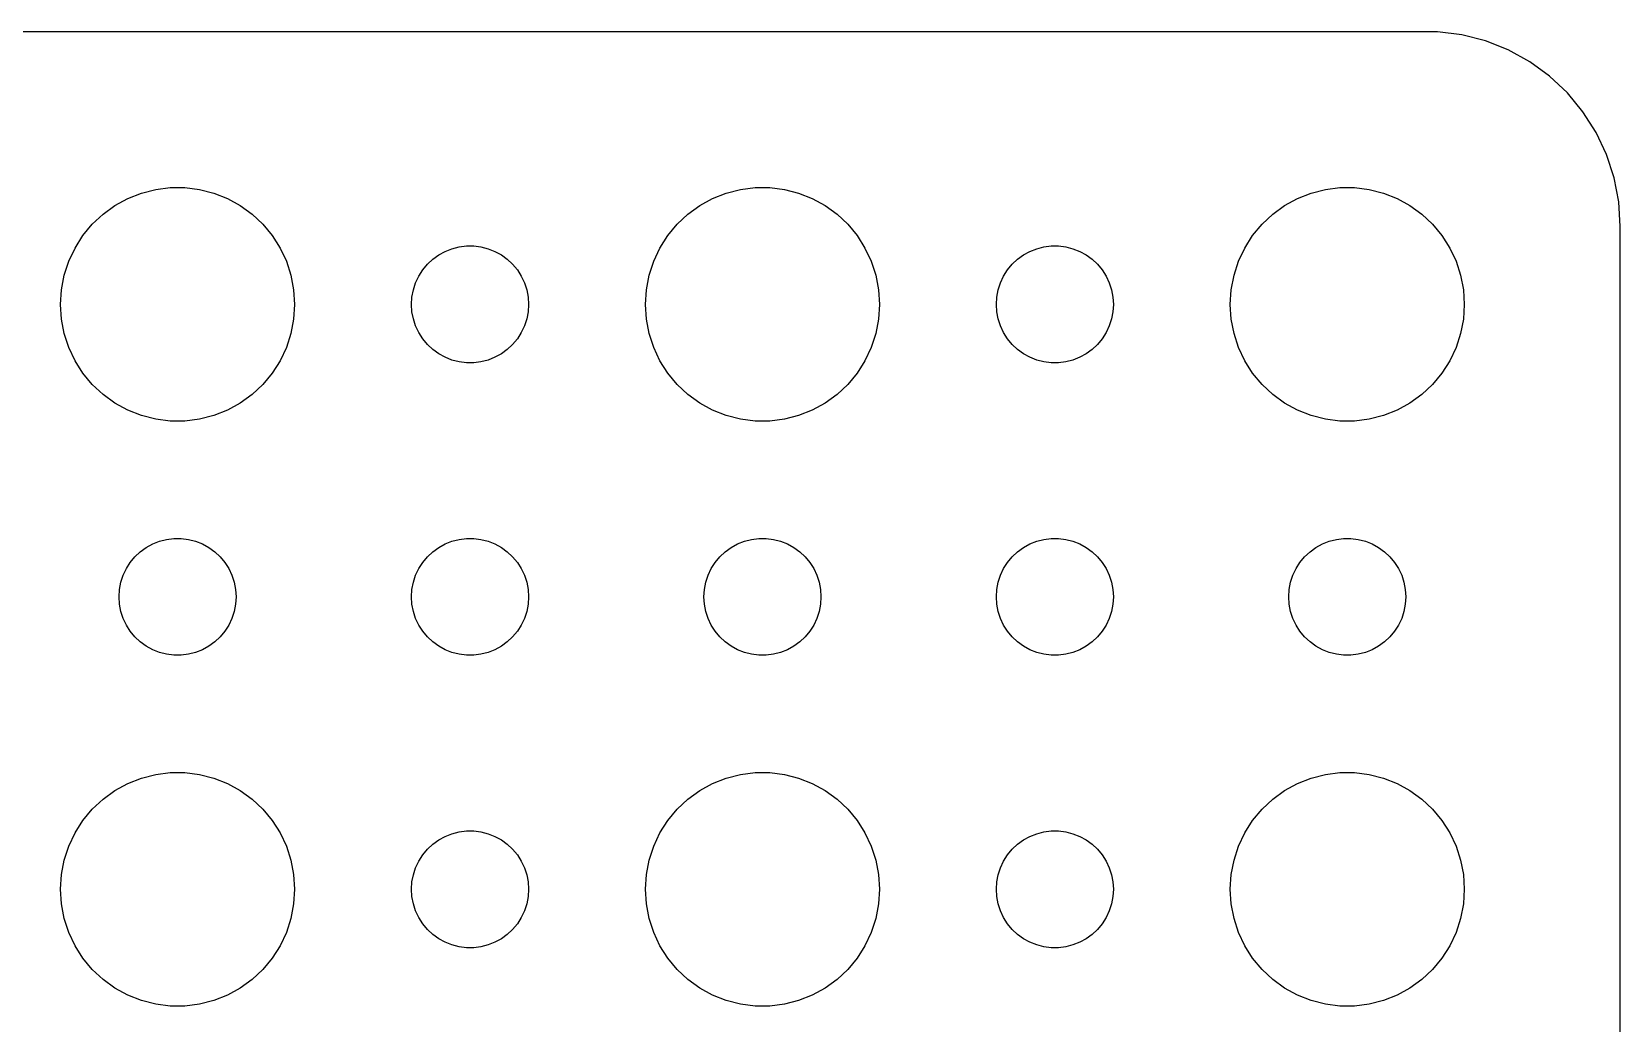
# Model space of a CAD drawing. Header units: metres. Extents: x -37 to 37, y 140 to 346.
# Drawn here: x -3.74 to 37, y 212.57 to 237.99 of the extents above; entities that cross this region are included whole.
import ezdxf

# ---------------------------------------------------------------- set-up
doc = ezdxf.new("R2010")
doc.units = ezdxf.units.M

msp = doc.modelspace()

# ---------------------------------------------------------------- linework, layer by layer
for p, q in [((32.3139, 237.99), (-32.3139, 237.99)), ((32.9369, 237.911), (32.3139, 237.99)), ((33.5451, 237.755), (32.9369, 237.911)), ((34.1289, 237.524), (33.5451, 237.755)), ((34.6791, 237.222), (34.1289, 237.524)), ((35.1871, 236.853), (34.6791, 237.222)), ((35.6448, 236.423), (35.1871, 236.853)), ((36.0451, 235.939), (35.6448, 236.423)), ((36.3815, 235.409), (36.0451, 235.939)), ((36.6489, 234.841), (36.3815, 235.409)), ((36.8429, 234.243), (36.6489, 234.841)), ((-1.27733, 233.714), (-0.92705, 233.853)), ((-0.92705, 233.853), (-0.56213, 233.947)), ((-0.56213, 233.947), (-0.18837, 233.994)), ((-0.18837, 233.994), (0.18837, 233.994)), ((0.18837, 233.994), (0.56213, 233.947)), ((0.56213, 233.947), (0.92705, 233.853)), ((0.92705, 233.853), (1.27733, 233.714)), ((13.7227, 233.714), (14.0729, 233.853)), ((14.0729, 233.853), (14.4379, 233.947)), ((14.4379, 233.947), (14.8116, 233.994)), ((14.8116, 233.994), (15.1884, 233.994)), ((15.1884, 233.994), (15.5621, 233.947)), ((15.5621, 233.947), (15.927, 233.853)), ((15.927, 233.853), (16.2773, 233.714)), ((28.7227, 233.714), (29.0729, 233.853)), ((29.0729, 233.853), (29.4379, 233.947)), ((29.4379, 233.947), (29.8116, 233.994)), ((29.8116, 233.994), (30.1884, 233.994)), ((30.1884, 233.994), (30.5621, 233.947)), ((30.5621, 233.947), (30.927, 233.853)), ((30.927, 233.853), (31.2773, 233.714)), ((36.9606, 233.627), (36.8429, 234.243)), ((-1.91226, 233.312), (-1.60747, 233.533)), ((-1.60747, 233.533), (-1.27733, 233.714)), ((1.27733, 233.714), (1.60747, 233.533)), ((1.60747, 233.533), (1.91226, 233.312)), ((13.0877, 233.312), (13.3925, 233.533)), ((13.3925, 233.533), (13.7227, 233.714)), ((16.2773, 233.714), (16.6075, 233.533)), ((16.6075, 233.533), (16.9123, 233.312)), ((28.0877, 233.312), (28.3925, 233.533)), ((28.3925, 233.533), (28.7227, 233.714)), ((31.2773, 233.714), (31.6075, 233.533)), ((31.6075, 233.533), (31.9123, 233.312)), ((37, 233), (36.9606, 233.627)), ((-2.42705, 232.763), (-2.1869, 233.054)), ((-2.1869, 233.054), (-1.91226, 233.312)), ((1.91226, 233.312), (2.1869, 233.054)), ((2.1869, 233.054), (2.42705, 232.763)), ((12.5729, 232.763), (12.8131, 233.054)), ((12.8131, 233.054), (13.0877, 233.312)), ((16.9123, 233.312), (17.1869, 233.054)), ((17.1869, 233.054), (17.427, 232.763)), ((27.5729, 232.763), (27.8131, 233.054)), ((27.8131, 233.054), (28.0877, 233.312)), ((31.9123, 233.312), (32.1869, 233.054)), ((32.1869, 233.054), (32.427, 232.763)), ((-2.62891, 232.445), (-2.42705, 232.763)), ((2.42705, 232.763), (2.62891, 232.445)), ((12.3711, 232.445), (12.5729, 232.763)), ((17.427, 232.763), (17.6289, 232.445)), ((27.3711, 232.445), (27.5729, 232.763)), ((32.427, 232.763), (32.6289, 232.445)), ((37, 199), (37, 233)), ((-2.78932, 232.104), (-2.62891, 232.445)), ((2.62891, 232.445), (2.78932, 232.104)), ((6.54385, 232.156), (6.69626, 232.266)), ((6.69626, 232.266), (6.86133, 232.357)), ((6.86133, 232.357), (7.03647, 232.427)), ((7.03647, 232.427), (7.21892, 232.473)), ((7.21892, 232.473), (7.40581, 232.497)), ((7.40581, 232.497), (7.59418, 232.497)), ((7.59418, 232.497), (7.78107, 232.473)), ((7.78107, 232.473), (7.96352, 232.427)), ((7.96352, 232.427), (8.13866, 232.357)), ((8.13866, 232.357), (8.30373, 232.266)), ((8.30373, 232.266), (8.45613, 232.156)), ((12.2107, 232.104), (12.3711, 232.445)), ((17.6289, 232.445), (17.7893, 232.104)), ((21.5439, 232.156), (21.6963, 232.266)), ((21.6963, 232.266), (21.8613, 232.357)), ((21.8613, 232.357), (22.0365, 232.427)), ((22.0365, 232.427), (22.2189, 232.473)), ((22.2189, 232.473), (22.4058, 232.497)), ((22.4058, 232.497), (22.5942, 232.497)), ((22.5942, 232.497), (22.7811, 232.473)), ((22.7811, 232.473), (22.9635, 232.427)), ((22.9635, 232.427), (23.1387, 232.357)), ((23.1387, 232.357), (23.3037, 232.266)), ((23.3037, 232.266), (23.4561, 232.156)), ((27.2107, 232.104), (27.3711, 232.445)), ((32.6289, 232.445), (32.7893, 232.104)), ((-2.90575, 231.746), (-2.78932, 232.104)), ((2.78932, 232.104), (2.90575, 231.746)), ((6.18553, 231.723), (6.28647, 231.882)), ((6.28647, 231.882), (6.40654, 232.027)), ((6.40654, 232.027), (6.54385, 232.156)), ((8.45613, 232.156), (8.59344, 232.027)), ((8.59344, 232.027), (8.71352, 231.882)), ((8.71352, 231.882), (8.81445, 231.723)), ((12.0942, 231.746), (12.2107, 232.104)), ((17.7893, 232.104), (17.9057, 231.746)), ((21.1855, 231.723), (21.2865, 231.882)), ((21.2865, 231.882), (21.4065, 232.027)), ((21.4065, 232.027), (21.5439, 232.156)), ((23.4561, 232.156), (23.5934, 232.027)), ((23.5934, 232.027), (23.7135, 231.882)), ((23.7135, 231.882), (23.8145, 231.723)), ((27.0942, 231.746), (27.2107, 232.104)), ((32.7893, 232.104), (32.9057, 231.746)), ((-2.97633, 231.376), (-2.90575, 231.746)), ((2.90575, 231.746), (2.97633, 231.376)), ((6.04712, 231.373), (6.10533, 231.552)), ((6.10533, 231.552), (6.18553, 231.723)), ((8.81445, 231.723), (8.89465, 231.552)), ((8.89465, 231.552), (8.95287, 231.373)), ((12.0237, 231.376), (12.0942, 231.746)), ((17.9057, 231.746), (17.9763, 231.376)), ((21.0471, 231.373), (21.1053, 231.552)), ((21.1053, 231.552), (21.1855, 231.723)), ((23.8145, 231.723), (23.8947, 231.552)), ((23.8947, 231.552), (23.9529, 231.373)), ((27.0237, 231.376), (27.0942, 231.746)), ((32.9057, 231.746), (32.9763, 231.376)), ((-3, 231), (-2.97633, 231.376)), ((-2.97633, 230.624), (-3, 231)), ((2.97633, 231.376), (3, 231)), ((3, 231), (2.97633, 230.624)), ((6, 231), (6.01183, 231.188)), ((6.01183, 230.812), (6, 231)), ((6.01183, 231.188), (6.04712, 231.373)), ((8.95287, 231.373), (8.98816, 231.188)), ((8.98816, 231.188), (9, 231)), ((9, 231), (8.98816, 230.812)), ((12, 231), (12.0237, 231.376)), ((12.0237, 230.624), (12, 231)), ((17.9763, 231.376), (18, 231)), ((18, 231), (17.9763, 230.624)), ((21, 231), (21.0118, 231.188)), ((21.0118, 230.812), (21, 231)), ((21.0118, 231.188), (21.0471, 231.373)), ((23.9529, 231.373), (23.9882, 231.188)), ((23.9882, 231.188), (24, 231)), ((24, 231), (23.9882, 230.812)), ((27, 231), (27.0237, 231.376)), ((27.0237, 230.624), (27, 231)), ((32.9763, 231.376), (33, 231)), ((33, 231), (32.9763, 230.624)), ((-2.90575, 230.254), (-2.97633, 230.624)), ((2.97633, 230.624), (2.90575, 230.254)), ((6.04712, 230.627), (6.01183, 230.812)), ((6.10533, 230.448), (6.04712, 230.627)), ((8.95287, 230.627), (8.89465, 230.448)), ((8.98816, 230.812), (8.95287, 230.627)), ((12.0942, 230.254), (12.0237, 230.624)), ((17.9763, 230.624), (17.9057, 230.254)), ((21.0471, 230.627), (21.0118, 230.812)), ((21.1053, 230.448), (21.0471, 230.627)), ((23.9529, 230.627), (23.8947, 230.448)), ((23.9882, 230.812), (23.9529, 230.627)), ((27.0942, 230.254), (27.0237, 230.624)), ((32.9763, 230.624), (32.9057, 230.254)), ((-2.78932, 229.896), (-2.90575, 230.254)), ((2.90575, 230.254), (2.78932, 229.896)), ((6.18553, 230.277), (6.10533, 230.448)), ((6.28647, 230.118), (6.18553, 230.277)), ((8.81445, 230.277), (8.71352, 230.118)), ((8.89465, 230.448), (8.81445, 230.277)), ((12.2107, 229.896), (12.0942, 230.254)), ((17.9057, 230.254), (17.7893, 229.896)), ((21.1855, 230.277), (21.1053, 230.448)), ((21.2865, 230.118), (21.1855, 230.277)), ((23.8145, 230.277), (23.7135, 230.118)), ((23.8947, 230.448), (23.8145, 230.277)), ((27.2107, 229.896), (27.0942, 230.254)), ((32.9057, 230.254), (32.7893, 229.896)), ((-2.62891, 229.555), (-2.78932, 229.896)), ((2.78932, 229.896), (2.62891, 229.555)), ((6.40654, 229.973), (6.28647, 230.118)), ((6.54385, 229.844), (6.40654, 229.973)), ((6.69626, 229.734), (6.54385, 229.844)), ((8.45613, 229.844), (8.30373, 229.734)), ((8.59344, 229.973), (8.45613, 229.844)), ((8.71352, 230.118), (8.59344, 229.973)), ((12.3711, 229.555), (12.2107, 229.896)), ((17.7893, 229.896), (17.6289, 229.555)), ((21.4065, 229.973), (21.2865, 230.118)), ((21.5439, 229.844), (21.4065, 229.973)), ((21.6963, 229.734), (21.5439, 229.844)), ((23.4561, 229.844), (23.3037, 229.734)), ((23.5934, 229.973), (23.4561, 229.844)), ((23.7135, 230.118), (23.5934, 229.973)), ((27.3711, 229.555), (27.2107, 229.896)), ((32.7893, 229.896), (32.6289, 229.555)), ((-2.42705, 229.237), (-2.62891, 229.555)), ((2.62891, 229.555), (2.42705, 229.237)), ((6.86133, 229.643), (6.69626, 229.734)), ((7.03647, 229.573), (6.86133, 229.643)), ((7.21892, 229.527), (7.03647, 229.573)), ((7.40581, 229.503), (7.21892, 229.527)), ((7.59418, 229.503), (7.40581, 229.503)), ((7.78107, 229.527), (7.59418, 229.503)), ((7.96352, 229.573), (7.78107, 229.527)), ((8.13866, 229.643), (7.96352, 229.573)), ((8.30373, 229.734), (8.13866, 229.643)), ((12.5729, 229.237), (12.3711, 229.555)), ((17.6289, 229.555), (17.427, 229.237)), ((21.8613, 229.643), (21.6963, 229.734)), ((22.0365, 229.573), (21.8613, 229.643)), ((22.2189, 229.527), (22.0365, 229.573)), ((22.4058, 229.503), (22.2189, 229.527)), ((22.5942, 229.503), (22.4058, 229.503)), ((22.7811, 229.527), (22.5942, 229.503)), ((22.9635, 229.573), (22.7811, 229.527)), ((23.1387, 229.643), (22.9635, 229.573)), ((23.3037, 229.734), (23.1387, 229.643)), ((27.5729, 229.237), (27.3711, 229.555)), ((32.6289, 229.555), (32.427, 229.237)), ((-2.1869, 228.946), (-2.42705, 229.237)), ((2.42705, 229.237), (2.1869, 228.946)), ((12.8131, 228.946), (12.5729, 229.237)), ((17.427, 229.237), (17.1869, 228.946)), ((27.8131, 228.946), (27.5729, 229.237)), ((32.427, 229.237), (32.1869, 228.946)), ((-1.91226, 228.688), (-2.1869, 228.946)), ((-1.60747, 228.467), (-1.91226, 228.688)), ((1.91226, 228.688), (1.60747, 228.467)), ((2.1869, 228.946), (1.91226, 228.688)), ((13.0877, 228.688), (12.8131, 228.946)), ((13.3925, 228.467), (13.0877, 228.688)), ((16.9123, 228.688), (16.6075, 228.467)), ((17.1869, 228.946), (16.9123, 228.688)), ((28.0877, 228.688), (27.8131, 228.946)), ((28.3925, 228.467), (28.0877, 228.688)), ((31.9123, 228.688), (31.6075, 228.467)), ((32.1869, 228.946), (31.9123, 228.688)), ((-1.27733, 228.286), (-1.60747, 228.467)), ((-0.92705, 228.147), (-1.27733, 228.286)), ((-0.56213, 228.053), (-0.92705, 228.147)), ((0.92705, 228.147), (0.56213, 228.053)), ((1.27733, 228.286), (0.92705, 228.147)), ((1.60747, 228.467), (1.27733, 228.286)), ((13.7227, 228.286), (13.3925, 228.467)), ((14.0729, 228.147), (13.7227, 228.286)), ((14.4379, 228.053), (14.0729, 228.147)), ((15.927, 228.147), (15.5621, 228.053)), ((16.2773, 228.286), (15.927, 228.147)), ((16.6075, 228.467), (16.2773, 228.286)), ((28.7227, 228.286), (28.3925, 228.467)), ((29.0729, 228.147), (28.7227, 228.286)), ((29.4379, 228.053), (29.0729, 228.147)), ((30.927, 228.147), (30.5621, 228.053)), ((31.2773, 228.286), (30.927, 228.147)), ((31.6075, 228.467), (31.2773, 228.286)), ((-0.18837, 228.006), (-0.56213, 228.053)), ((0.18837, 228.006), (-0.18837, 228.006)), ((0.56213, 228.053), (0.18837, 228.006)), ((14.8116, 228.006), (14.4379, 228.053)), ((15.1884, 228.006), (14.8116, 228.006)), ((15.5621, 228.053), (15.1884, 228.006)), ((29.8116, 228.006), (29.4379, 228.053)), ((30.1884, 228.006), (29.8116, 228.006)), ((30.5621, 228.053), (30.1884, 228.006)), ((-0.63866, 224.857), (-0.46352, 224.927)), ((-0.46352, 224.927), (-0.28107, 224.973)), ((-0.28107, 224.973), (-0.09418, 224.997)), ((-0.09418, 224.997), (0.09418, 224.997)), ((0.09418, 224.997), (0.28107, 224.973)), ((0.28107, 224.973), (0.46352, 224.927)), ((0.46352, 224.927), (0.63866, 224.857)), ((6.86133, 224.857), (7.03647, 224.927)), ((7.03647, 224.927), (7.21892, 224.973)), ((7.21892, 224.973), (7.40581, 224.997)), ((7.40581, 224.997), (7.59418, 224.997)), ((7.59418, 224.997), (7.78107, 224.973)), ((7.78107, 224.973), (7.96352, 224.927)), ((7.96352, 224.927), (8.13866, 224.857)), ((14.3613, 224.857), (14.5365, 224.927)), ((14.5365, 224.927), (14.7189, 224.973)), ((14.7189, 224.973), (14.9058, 224.997)), ((14.9058, 224.997), (15.0942, 224.997)), ((15.0942, 224.997), (15.2811, 224.973)), ((15.2811, 224.973), (15.4635, 224.927)), ((15.4635, 224.927), (15.6387, 224.857)), ((21.8613, 224.857), (22.0365, 224.927)), ((22.0365, 224.927), (22.2189, 224.973)), ((22.2189, 224.973), (22.4058, 224.997)), ((22.4058, 224.997), (22.5942, 224.997)), ((22.5942, 224.997), (22.7811, 224.973)), ((22.7811, 224.973), (22.9635, 224.927)), ((22.9635, 224.927), (23.1387, 224.857)), ((29.3613, 224.857), (29.5365, 224.927)), ((29.5365, 224.927), (29.7189, 224.973)), ((29.7189, 224.973), (29.9058, 224.997)), ((29.9058, 224.997), (30.0942, 224.997)), ((30.0942, 224.997), (30.2811, 224.973)), ((30.2811, 224.973), (30.4635, 224.927)), ((30.4635, 224.927), (30.6387, 224.857)), ((-1.21352, 224.382), (-1.09344, 224.527)), ((-1.09344, 224.527), (-0.95613, 224.656)), ((-0.95613, 224.656), (-0.80373, 224.766)), ((-0.80373, 224.766), (-0.63866, 224.857)), ((0.63866, 224.857), (0.80373, 224.766)), ((0.80373, 224.766), (0.95613, 224.656)), ((0.95613, 224.656), (1.09344, 224.527)), ((1.09344, 224.527), (1.21352, 224.382)), ((6.28647, 224.382), (6.40654, 224.527)), ((6.40654, 224.527), (6.54385, 224.656)), ((6.54385, 224.656), (6.69626, 224.766)), ((6.69626, 224.766), (6.86133, 224.857)), ((8.13866, 224.857), (8.30373, 224.766)), ((8.30373, 224.766), (8.45613, 224.656)), ((8.45613, 224.656), (8.59344, 224.527)), ((8.59344, 224.527), (8.71352, 224.382)), ((13.7865, 224.382), (13.9065, 224.527)), ((13.9065, 224.527), (14.0439, 224.656)), ((14.0439, 224.656), (14.1963, 224.766)), ((14.1963, 224.766), (14.3613, 224.857)), ((15.6387, 224.857), (15.8037, 224.766)), ((15.8037, 224.766), (15.9561, 224.656)), ((15.9561, 224.656), (16.0934, 224.527)), ((16.0934, 224.527), (16.2135, 224.382)), ((21.2865, 224.382), (21.4065, 224.527)), ((21.4065, 224.527), (21.5439, 224.656)), ((21.5439, 224.656), (21.6963, 224.766)), ((21.6963, 224.766), (21.8613, 224.857)), ((23.1387, 224.857), (23.3037, 224.766)), ((23.3037, 224.766), (23.4561, 224.656)), ((23.4561, 224.656), (23.5934, 224.527)), ((23.5934, 224.527), (23.7135, 224.382)), ((28.7865, 224.382), (28.9065, 224.527)), ((28.9065, 224.527), (29.0439, 224.656)), ((29.0439, 224.656), (29.1963, 224.766)), ((29.1963, 224.766), (29.3613, 224.857)), ((30.6387, 224.857), (30.8037, 224.766)), ((30.8037, 224.766), (30.9561, 224.656)), ((30.9561, 224.656), (31.0934, 224.527)), ((31.0934, 224.527), (31.2135, 224.382)), ((-1.39465, 224.052), (-1.31445, 224.223)), ((-1.31445, 224.223), (-1.21352, 224.382)), ((1.21352, 224.382), (1.31445, 224.223)), ((1.31445, 224.223), (1.39465, 224.052)), ((6.10533, 224.052), (6.18553, 224.223)), ((6.18553, 224.223), (6.28647, 224.382)), ((8.71352, 224.382), (8.81445, 224.223)), ((8.81445, 224.223), (8.89465, 224.052)), ((13.6053, 224.052), (13.6855, 224.223)), ((13.6855, 224.223), (13.7865, 224.382)), ((16.2135, 224.382), (16.3145, 224.223)), ((16.3145, 224.223), (16.3947, 224.052)), ((21.1053, 224.052), (21.1855, 224.223)), ((21.1855, 224.223), (21.2865, 224.382)), ((23.7135, 224.382), (23.8145, 224.223)), ((23.8145, 224.223), (23.8947, 224.052)), ((28.6053, 224.052), (28.6855, 224.223)), ((28.6855, 224.223), (28.7865, 224.382)), ((31.2135, 224.382), (31.3145, 224.223)), ((31.3145, 224.223), (31.3947, 224.052)), ((-1.5, 223.5), (-1.48816, 223.688)), ((-1.48816, 223.688), (-1.45287, 223.873)), ((-1.45287, 223.873), (-1.39465, 224.052)), ((1.39465, 224.052), (1.45287, 223.873)), ((1.45287, 223.873), (1.48816, 223.688)), ((1.48816, 223.688), (1.5, 223.5)), ((6, 223.5), (6.01183, 223.688)), ((6.01183, 223.688), (6.04712, 223.873)), ((6.04712, 223.873), (6.10533, 224.052)), ((8.89465, 224.052), (8.95287, 223.873)), ((8.95287, 223.873), (8.98816, 223.688)), ((8.98816, 223.688), (9, 223.5)), ((13.5, 223.5), (13.5118, 223.688)), ((13.5118, 223.688), (13.5471, 223.873)), ((13.5471, 223.873), (13.6053, 224.052)), ((16.3947, 224.052), (16.4529, 223.873)), ((16.4529, 223.873), (16.4882, 223.688)), ((16.4882, 223.688), (16.5, 223.5)), ((21, 223.5), (21.0118, 223.688)), ((21.0118, 223.688), (21.0471, 223.873)), ((21.0471, 223.873), (21.1053, 224.052)), ((23.8947, 224.052), (23.9529, 223.873)), ((23.9529, 223.873), (23.9882, 223.688)), ((23.9882, 223.688), (24, 223.5)), ((28.5, 223.5), (28.5118, 223.688)), ((28.5118, 223.688), (28.5471, 223.873)), ((28.5471, 223.873), (28.6053, 224.052)), ((31.3947, 224.052), (31.4529, 223.873)), ((31.4529, 223.873), (31.4882, 223.688)), ((31.4882, 223.688), (31.5, 223.5)), ((-1.48816, 223.312), (-1.5, 223.5)), ((-1.45287, 223.127), (-1.48816, 223.312)), ((1.48816, 223.312), (1.45287, 223.127)), ((1.5, 223.5), (1.48816, 223.312)), ((6.01183, 223.312), (6, 223.5)), ((6.04712, 223.127), (6.01183, 223.312)), ((8.98816, 223.312), (8.95287, 223.127)), ((9, 223.5), (8.98816, 223.312)), ((13.5118, 223.312), (13.5, 223.5)), ((13.5471, 223.127), (13.5118, 223.312)), ((16.4882, 223.312), (16.4529, 223.127)), ((16.5, 223.5), (16.4882, 223.312)), ((21.0118, 223.312), (21, 223.5)), ((21.0471, 223.127), (21.0118, 223.312)), ((23.9882, 223.312), (23.9529, 223.127)), ((24, 223.5), (23.9882, 223.312)), ((28.5118, 223.312), (28.5, 223.5)), ((28.5471, 223.127), (28.5118, 223.312)), ((31.4882, 223.312), (31.4529, 223.127)), ((31.5, 223.5), (31.4882, 223.312)), ((-1.39465, 222.948), (-1.45287, 223.127)), ((-1.31445, 222.777), (-1.39465, 222.948)), ((1.39465, 222.948), (1.31445, 222.777)), ((1.45287, 223.127), (1.39465, 222.948)), ((6.10533, 222.948), (6.04712, 223.127)), ((6.18553, 222.777), (6.10533, 222.948)), ((8.89465, 222.948), (8.81445, 222.777)), ((8.95287, 223.127), (8.89465, 222.948)), ((13.6053, 222.948), (13.5471, 223.127)), ((13.6855, 222.777), (13.6053, 222.948)), ((16.3947, 222.948), (16.3145, 222.777)), ((16.4529, 223.127), (16.3947, 222.948)), ((21.1053, 222.948), (21.0471, 223.127)), ((21.1855, 222.777), (21.1053, 222.948)), ((23.8947, 222.948), (23.8145, 222.777)), ((23.9529, 223.127), (23.8947, 222.948)), ((28.6053, 222.948), (28.5471, 223.127)), ((28.6855, 222.777), (28.6053, 222.948)), ((31.3947, 222.948), (31.3145, 222.777)), ((31.4529, 223.127), (31.3947, 222.948)), ((-1.21352, 222.618), (-1.31445, 222.777)), ((-1.09344, 222.473), (-1.21352, 222.618)), ((-0.95613, 222.344), (-1.09344, 222.473)), ((1.09344, 222.473), (0.95613, 222.344)), ((1.21352, 222.618), (1.09344, 222.473)), ((1.31445, 222.777), (1.21352, 222.618)), ((6.28647, 222.618), (6.18553, 222.777)), ((6.40654, 222.473), (6.28647, 222.618)), ((6.54385, 222.344), (6.40654, 222.473)), ((8.59344, 222.473), (8.45613, 222.344)), ((8.71352, 222.618), (8.59344, 222.473)), ((8.81445, 222.777), (8.71352, 222.618)), ((13.7865, 222.618), (13.6855, 222.777)), ((13.9065, 222.473), (13.7865, 222.618)), ((14.0439, 222.344), (13.9065, 222.473)), ((16.0934, 222.473), (15.9561, 222.344)), ((16.2135, 222.618), (16.0934, 222.473)), ((16.3145, 222.777), (16.2135, 222.618)), ((21.2865, 222.618), (21.1855, 222.777)), ((21.4065, 222.473), (21.2865, 222.618)), ((21.5439, 222.344), (21.4065, 222.473)), ((23.5934, 222.473), (23.4561, 222.344)), ((23.7135, 222.618), (23.5934, 222.473)), ((23.8145, 222.777), (23.7135, 222.618)), ((28.7865, 222.618), (28.6855, 222.777)), ((28.9065, 222.473), (28.7865, 222.618)), ((29.0439, 222.344), (28.9065, 222.473)), ((31.0934, 222.473), (30.9561, 222.344)), ((31.2135, 222.618), (31.0934, 222.473)), ((31.3145, 222.777), (31.2135, 222.618)), ((-0.80373, 222.234), (-0.95613, 222.344)), ((-0.63866, 222.143), (-0.80373, 222.234)), ((-0.46352, 222.073), (-0.63866, 222.143)), ((-0.28107, 222.027), (-0.46352, 222.073)), ((0.46352, 222.073), (0.28107, 222.027)), ((0.63866, 222.143), (0.46352, 222.073)), ((0.80373, 222.234), (0.63866, 222.143)), ((0.95613, 222.344), (0.80373, 222.234)), ((6.69626, 222.234), (6.54385, 222.344)), ((6.86133, 222.143), (6.69626, 222.234)), ((7.03647, 222.073), (6.86133, 222.143)), ((7.21892, 222.027), (7.03647, 222.073)), ((7.96352, 222.073), (7.78107, 222.027)), ((8.13866, 222.143), (7.96352, 222.073)), ((8.30373, 222.234), (8.13866, 222.143)), ((8.45613, 222.344), (8.30373, 222.234)), ((14.1963, 222.234), (14.0439, 222.344)), ((14.3613, 222.143), (14.1963, 222.234)), ((14.5365, 222.073), (14.3613, 222.143)), ((14.7189, 222.027), (14.5365, 222.073)), ((15.4635, 222.073), (15.2811, 222.027)), ((15.6387, 222.143), (15.4635, 222.073)), ((15.8037, 222.234), (15.6387, 222.143)), ((15.9561, 222.344), (15.8037, 222.234)), ((21.6963, 222.234), (21.5439, 222.344)), ((21.8613, 222.143), (21.6963, 222.234)), ((22.0365, 222.073), (21.8613, 222.143)), ((22.2189, 222.027), (22.0365, 222.073)), ((22.9635, 222.073), (22.7811, 222.027)), ((23.1387, 222.143), (22.9635, 222.073)), ((23.3037, 222.234), (23.1387, 222.143)), ((23.4561, 222.344), (23.3037, 222.234)), ((29.1963, 222.234), (29.0439, 222.344)), ((29.3613, 222.143), (29.1963, 222.234)), ((29.5365, 222.073), (29.3613, 222.143)), ((29.7189, 222.027), (29.5365, 222.073)), ((30.4635, 222.073), (30.2811, 222.027)), ((30.6387, 222.143), (30.4635, 222.073)), ((30.8037, 222.234), (30.6387, 222.143)), ((30.9561, 222.344), (30.8037, 222.234)), ((-0.09418, 222.003), (-0.28107, 222.027)), ((0.09418, 222.003), (-0.09418, 222.003)), ((0.28107, 222.027), (0.09418, 222.003)), ((7.40581, 222.003), (7.21892, 222.027)), ((7.59418, 222.003), (7.40581, 222.003)), ((7.78107, 222.027), (7.59418, 222.003)), ((14.9058, 222.003), (14.7189, 222.027)), ((15.0942, 222.003), (14.9058, 222.003)), ((15.2811, 222.027), (15.0942, 222.003)), ((22.4058, 222.003), (22.2189, 222.027)), ((22.5942, 222.003), (22.4058, 222.003)), ((22.7811, 222.027), (22.5942, 222.003)), ((29.9058, 222.003), (29.7189, 222.027)), ((30.0942, 222.003), (29.9058, 222.003)), ((30.2811, 222.027), (30.0942, 222.003)), ((-1.27733, 218.714), (-0.92705, 218.853)), ((-0.92705, 218.853), (-0.56213, 218.947)), ((-0.56213, 218.947), (-0.18837, 218.994)), ((-0.18837, 218.994), (0.18837, 218.994)), ((0.18837, 218.994), (0.56213, 218.947)), ((0.56213, 218.947), (0.92705, 218.853)), ((0.92705, 218.853), (1.27733, 218.714)), ((13.7227, 218.714), (14.0729, 218.853)), ((14.0729, 218.853), (14.4379, 218.947)), ((14.4379, 218.947), (14.8116, 218.994)), ((14.8116, 218.994), (15.1884, 218.994)), ((15.1884, 218.994), (15.5621, 218.947)), ((15.5621, 218.947), (15.927, 218.853)), ((15.927, 218.853), (16.2773, 218.714)), ((28.7227, 218.714), (29.0729, 218.853)), ((29.0729, 218.853), (29.4379, 218.947)), ((29.4379, 218.947), (29.8116, 218.994)), ((29.8116, 218.994), (30.1884, 218.994)), ((30.1884, 218.994), (30.5621, 218.947)), ((30.5621, 218.947), (30.927, 218.853)), ((30.927, 218.853), (31.2773, 218.714)), ((-1.91226, 218.312), (-1.60747, 218.533)), ((-1.60747, 218.533), (-1.27733, 218.714)), ((1.27733, 218.714), (1.60747, 218.533)), ((1.60747, 218.533), (1.91226, 218.312)), ((13.0877, 218.312), (13.3925, 218.533)), ((13.3925, 218.533), (13.7227, 218.714)), ((16.2773, 218.714), (16.6075, 218.533)), ((16.6075, 218.533), (16.9123, 218.312)), ((28.0877, 218.312), (28.3925, 218.533)), ((28.3925, 218.533), (28.7227, 218.714)), ((31.2773, 218.714), (31.6075, 218.533)), ((31.6075, 218.533), (31.9123, 218.312)), ((-2.42705, 217.763), (-2.1869, 218.054)), ((-2.1869, 218.054), (-1.91226, 218.312)), ((1.91226, 218.312), (2.1869, 218.054)), ((2.1869, 218.054), (2.42705, 217.763)), ((12.5729, 217.763), (12.8131, 218.054)), ((12.8131, 218.054), (13.0877, 218.312)), ((16.9123, 218.312), (17.1869, 218.054)), ((17.1869, 218.054), (17.427, 217.763)), ((27.5729, 217.763), (27.8131, 218.054)), ((27.8131, 218.054), (28.0877, 218.312)), ((31.9123, 218.312), (32.1869, 218.054)), ((32.1869, 218.054), (32.427, 217.763)), ((-2.62891, 217.445), (-2.42705, 217.763)), ((2.42705, 217.763), (2.62891, 217.445)), ((12.3711, 217.445), (12.5729, 217.763)), ((17.427, 217.763), (17.6289, 217.445)), ((27.3711, 217.445), (27.5729, 217.763)), ((32.427, 217.763), (32.6289, 217.445)), ((-2.78932, 217.104), (-2.62891, 217.445)), ((2.62891, 217.445), (2.78932, 217.104)), ((6.40654, 217.027), (6.54385, 217.156)), ((6.54385, 217.156), (6.69626, 217.266)), ((6.69626, 217.266), (6.86133, 217.357)), ((6.86133, 217.357), (7.03647, 217.427)), ((7.03647, 217.427), (7.21892, 217.473)), ((7.21892, 217.473), (7.40581, 217.497)), ((7.40581, 217.497), (7.59418, 217.497)), ((7.59418, 217.497), (7.78107, 217.473)), ((7.78107, 217.473), (7.96352, 217.427)), ((7.96352, 217.427), (8.13866, 217.357)), ((8.13866, 217.357), (8.30373, 217.266)), ((8.30373, 217.266), (8.45613, 217.156)), ((8.45613, 217.156), (8.59344, 217.027)), ((12.2107, 217.104), (12.3711, 217.445)), ((17.6289, 217.445), (17.7893, 217.104)), ((21.4065, 217.027), (21.5439, 217.156)), ((21.5439, 217.156), (21.6963, 217.266)), ((21.6963, 217.266), (21.8613, 217.357)), ((21.8613, 217.357), (22.0365, 217.427)), ((22.0365, 217.427), (22.2189, 217.473)), ((22.2189, 217.473), (22.4058, 217.497)), ((22.4058, 217.497), (22.5942, 217.497)), ((22.5942, 217.497), (22.7811, 217.473)), ((22.7811, 217.473), (22.9635, 217.427)), ((22.9635, 217.427), (23.1387, 217.357)), ((23.1387, 217.357), (23.3037, 217.266)), ((23.3037, 217.266), (23.4561, 217.156)), ((23.4561, 217.156), (23.5934, 217.027)), ((27.2107, 217.104), (27.3711, 217.445)), ((32.6289, 217.445), (32.7893, 217.104)), ((-2.97633, 216.376), (-2.90575, 216.746)), ((-2.90575, 216.746), (-2.78932, 217.104)), ((2.78932, 217.104), (2.90575, 216.746)), ((2.90575, 216.746), (2.97633, 216.376)), ((6.18553, 216.723), (6.28647, 216.882)), ((6.28647, 216.882), (6.40654, 217.027)), ((8.59344, 217.027), (8.71352, 216.882)), ((8.71352, 216.882), (8.81445, 216.723)), ((12.0237, 216.376), (12.0942, 216.746)), ((12.0942, 216.746), (12.2107, 217.104)), ((17.7893, 217.104), (17.9057, 216.746)), ((17.9057, 216.746), (17.9763, 216.376)), ((21.1855, 216.723), (21.2865, 216.882)), ((21.2865, 216.882), (21.4065, 217.027)), ((23.5934, 217.027), (23.7135, 216.882)), ((23.7135, 216.882), (23.8145, 216.723)), ((27.0237, 216.376), (27.0942, 216.746)), ((27.0942, 216.746), (27.2107, 217.104)), ((32.7893, 217.104), (32.9057, 216.746)), ((32.9057, 216.746), (32.9763, 216.376)), ((-3, 216), (-2.97633, 216.376)), ((2.97633, 216.376), (3, 216)), ((6.01183, 216.188), (6.04712, 216.373)), ((6.04712, 216.373), (6.10533, 216.552)), ((6.10533, 216.552), (6.18553, 216.723)), ((8.81445, 216.723), (8.89465, 216.552)), ((8.89465, 216.552), (8.95287, 216.373)), ((8.95287, 216.373), (8.98816, 216.188)), ((12, 216), (12.0237, 216.376)), ((17.9763, 216.376), (18, 216)), ((21.0118, 216.188), (21.0471, 216.373)), ((21.0471, 216.373), (21.1053, 216.552)), ((21.1053, 216.552), (21.1855, 216.723)), ((23.8145, 216.723), (23.8947, 216.552)), ((23.8947, 216.552), (23.9529, 216.373)), ((23.9529, 216.373), (23.9882, 216.188)), ((27, 216), (27.0237, 216.376)), ((32.9763, 216.376), (33, 216)), ((-2.97633, 215.624), (-3, 216)), ((3, 216), (2.97633, 215.624)), ((6, 216), (6.01183, 216.188)), ((6.01183, 215.812), (6, 216)), ((8.98816, 216.188), (9, 216)), ((9, 216), (8.98816, 215.812)), ((12.0237, 215.624), (12, 216)), ((18, 216), (17.9763, 215.624)), ((21, 216), (21.0118, 216.188)), ((21.0118, 215.812), (21, 216)), ((23.9882, 216.188), (24, 216)), ((24, 216), (23.9882, 215.812)), ((27.0237, 215.624), (27, 216)), ((33, 216), (32.9763, 215.624)), ((-2.90575, 215.254), (-2.97633, 215.624)), ((2.97633, 215.624), (2.90575, 215.254)), ((6.04712, 215.627), (6.01183, 215.812)), ((6.10533, 215.448), (6.04712, 215.627)), ((8.95287, 215.627), (8.89465, 215.448)), ((8.98816, 215.812), (8.95287, 215.627)), ((12.0942, 215.254), (12.0237, 215.624)), ((17.9763, 215.624), (17.9057, 215.254)), ((21.0471, 215.627), (21.0118, 215.812)), ((21.1053, 215.448), (21.0471, 215.627)), ((23.9529, 215.627), (23.8947, 215.448)), ((23.9882, 215.812), (23.9529, 215.627)), ((27.0942, 215.254), (27.0237, 215.624)), ((32.9763, 215.624), (32.9057, 215.254)), ((-2.78932, 214.896), (-2.90575, 215.254)), ((2.90575, 215.254), (2.78932, 214.896)), ((6.18553, 215.277), (6.10533, 215.448)), ((6.28647, 215.118), (6.18553, 215.277)), ((6.40654, 214.973), (6.28647, 215.118)), ((8.71352, 215.118), (8.59344, 214.973)), ((8.81445, 215.277), (8.71352, 215.118)), ((8.89465, 215.448), (8.81445, 215.277)), ((12.2107, 214.896), (12.0942, 215.254)), ((17.9057, 215.254), (17.7893, 214.896)), ((21.1855, 215.277), (21.1053, 215.448)), ((21.2865, 215.118), (21.1855, 215.277)), ((21.4065, 214.973), (21.2865, 215.118)), ((23.7135, 215.118), (23.5934, 214.973)), ((23.8145, 215.277), (23.7135, 215.118)), ((23.8947, 215.448), (23.8145, 215.277)), ((27.2107, 214.896), (27.0942, 215.254)), ((32.9057, 215.254), (32.7893, 214.896)), ((-2.62891, 214.555), (-2.78932, 214.896)), ((2.78932, 214.896), (2.62891, 214.555)), ((6.54385, 214.844), (6.40654, 214.973)), ((6.69626, 214.734), (6.54385, 214.844)), ((6.86133, 214.643), (6.69626, 214.734)), ((8.30373, 214.734), (8.13866, 214.643)), ((8.45613, 214.844), (8.30373, 214.734)), ((8.59344, 214.973), (8.45613, 214.844)), ((12.3711, 214.555), (12.2107, 214.896)), ((17.7893, 214.896), (17.6289, 214.555)), ((21.5439, 214.844), (21.4065, 214.973)), ((21.6963, 214.734), (21.5439, 214.844)), ((21.8613, 214.643), (21.6963, 214.734)), ((23.3037, 214.734), (23.1387, 214.643)), ((23.4561, 214.844), (23.3037, 214.734)), ((23.5934, 214.973), (23.4561, 214.844)), ((27.3711, 214.555), (27.2107, 214.896)), ((32.7893, 214.896), (32.6289, 214.555)), ((-2.42705, 214.237), (-2.62891, 214.555)), ((2.62891, 214.555), (2.42705, 214.237)), ((7.03647, 214.573), (6.86133, 214.643)), ((7.21892, 214.527), (7.03647, 214.573)), ((7.40581, 214.503), (7.21892, 214.527)), ((7.59418, 214.503), (7.40581, 214.503)), ((7.78107, 214.527), (7.59418, 214.503)), ((7.96352, 214.573), (7.78107, 214.527)), ((8.13866, 214.643), (7.96352, 214.573)), ((12.5729, 214.237), (12.3711, 214.555)), ((17.6289, 214.555), (17.427, 214.237)), ((22.0365, 214.573), (21.8613, 214.643)), ((22.2189, 214.527), (22.0365, 214.573)), ((22.4058, 214.503), (22.2189, 214.527)), ((22.5942, 214.503), (22.4058, 214.503)), ((22.7811, 214.527), (22.5942, 214.503)), ((22.9635, 214.573), (22.7811, 214.527)), ((23.1387, 214.643), (22.9635, 214.573)), ((27.5729, 214.237), (27.3711, 214.555)), ((32.6289, 214.555), (32.427, 214.237)), ((-2.1869, 213.946), (-2.42705, 214.237)), ((-1.91226, 213.688), (-2.1869, 213.946)), ((2.1869, 213.946), (1.91226, 213.688)), ((2.42705, 214.237), (2.1869, 213.946)), ((12.8131, 213.946), (12.5729, 214.237)), ((13.0877, 213.688), (12.8131, 213.946)), ((17.1869, 213.946), (16.9123, 213.688)), ((17.427, 214.237), (17.1869, 213.946)), ((27.8131, 213.946), (27.5729, 214.237)), ((28.0877, 213.688), (27.8131, 213.946)), ((32.1869, 213.946), (31.9123, 213.688)), ((32.427, 214.237), (32.1869, 213.946)), ((-1.60747, 213.467), (-1.91226, 213.688)), ((1.91226, 213.688), (1.60747, 213.467)), ((13.3925, 213.467), (13.0877, 213.688)), ((16.9123, 213.688), (16.6075, 213.467)), ((28.3925, 213.467), (28.0877, 213.688)), ((31.9123, 213.688), (31.6075, 213.467)), ((-1.27733, 213.286), (-1.60747, 213.467)), ((-0.92705, 213.147), (-1.27733, 213.286)), ((-0.56213, 213.053), (-0.92705, 213.147)), ((0.92705, 213.147), (0.56213, 213.053)), ((1.27733, 213.286), (0.92705, 213.147)), ((1.60747, 213.467), (1.27733, 213.286)), ((13.7227, 213.286), (13.3925, 213.467)), ((14.0729, 213.147), (13.7227, 213.286)), ((14.4379, 213.053), (14.0729, 213.147)), ((15.927, 213.147), (15.5621, 213.053)), ((16.2773, 213.286), (15.927, 213.147)), ((16.6075, 213.467), (16.2773, 213.286)), ((28.7227, 213.286), (28.3925, 213.467)), ((29.0729, 213.147), (28.7227, 213.286)), ((29.4379, 213.053), (29.0729, 213.147)), ((30.927, 213.147), (30.5621, 213.053)), ((31.2773, 213.286), (30.927, 213.147)), ((31.6075, 213.467), (31.2773, 213.286)), ((-0.18837, 213.006), (-0.56213, 213.053)), ((0.18837, 213.006), (-0.18837, 213.006)), ((0.56213, 213.053), (0.18837, 213.006)), ((14.8116, 213.006), (14.4379, 213.053)), ((15.1884, 213.006), (14.8116, 213.006)), ((15.5621, 213.053), (15.1884, 213.006)), ((29.8116, 213.006), (29.4379, 213.053)), ((30.1884, 213.006), (29.8116, 213.006)), ((30.5621, 213.053), (30.1884, 213.006))]:
    msp.add_line(p, q)

doc.saveas('drawing.dxf')
